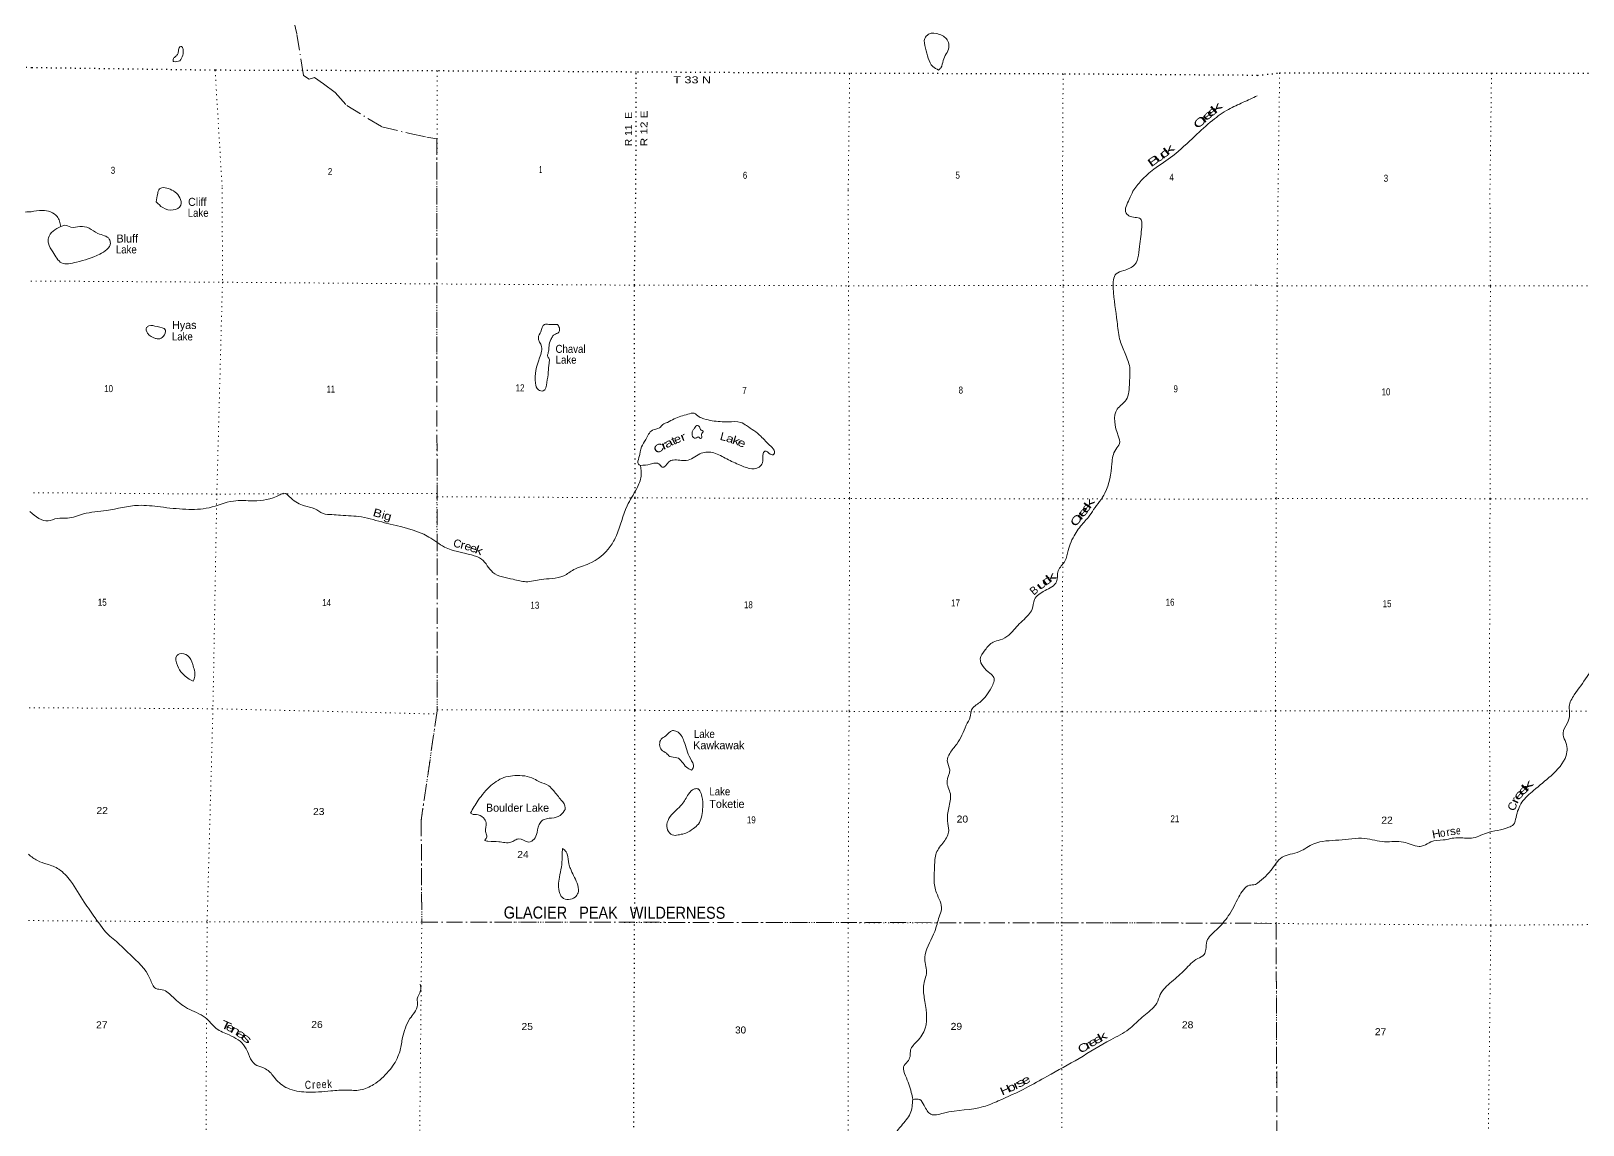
# Model space of a CAD drawing. Header units: feet. Extents: x -1048576 to 137166, y -268550 to 2097152.
# Drawn here: x -91916 to -53132, y 298198 to 325535 of the extents above; entities that cross this region are included whole.
import ezdxf
from ezdxf.enums import TextEntityAlignment as Align

# ---------------------------------------------------------------- set-up
doc = ezdxf.new("R2010")
doc.units = ezdxf.units.FT
doc.header["$LTSCALE"] = 80
doc.linetypes.add('DOT_DASHED', pattern=[7.7, 5, -1.2, 0.3, -1.2])
doc.linetypes.add('DOTTED', pattern=[1.5, 0.3, -1.2])
for name, color, linetype, lineweight in [('39', 7, 'Continuous', 13), ('44', 7, 'DOT_DASHED', 13), ('6', 7, 'DOTTED', 25), ('7', 7, 'DOTTED', 13)]:
    doc.layers.add(name, color=color, linetype=linetype, lineweight=lineweight)
doc.layers.add('41', color=7, linetype='Continuous')

msp = doc.modelspace()

# ---------------------------------------------------------------- linework, layer by layer
at = {"layer": '39'}
for points in [[(-139726.18, 284721.75), (-139786.61, 284683.23), (-139865.18, 284636.58), (-139935.68, 284589.96), (-139981.99, 284555.51), (-140024.23, 284506.92), (-140030.24, 284490.75), (-140030.24, 284490.75), (-140086.75, 284492.64)], [(-69236.59, 324559.49), (-69377.64, 324651.1), (-69561.72, 325108.86), (-69580.99, 325351.58), (-69487.68, 325454.29), (-69212.97, 325451.06), (-69003.53, 325282.32), (-68981.92, 325124.51), (-69122.54, 324799.6), (-69175.76, 324617.86), (-69236.59, 324559.49)], [(-88359.33, 324770.94), (-88201.68, 324794.51), (-88124.39, 324931.66), (-88117.76, 325081.26), (-88151.85, 325146.11), (-88196.32, 325140.24), (-88222.76, 325091.83), (-88243.39, 324980.71), (-88284.03, 324918.21), (-88344.84, 324861.86), (-88365.32, 324791.19), (-88359.33, 324770.94)], [(-64378.86, 321535.87), (-64172.88, 321797.53), (-63854.65, 322079.2), (-63382.7, 322416.81), (-62835.41, 322905.73), (-62389.49, 323302.09), (-61992.51, 323577.34), (-61624.19, 323753.65), (-61271.38, 323917.97)], [(-88787.74, 321265.36), (-88751.35, 321471.26), (-88702.88, 321588.3), (-88644.36, 321616.5), (-88484.98, 321598.14), (-88196.55, 321369.64), (-88176.45, 321181.85), (-88364.13, 321062.96), (-88624.37, 321121.82), (-88787.08, 321269.11)], [(-68548.86, 308187.6), (-68447.91, 308393.42), (-68411.52, 308571.05), (-68207.67, 308758.57), (-67916.99, 309131.73), (-67852.33, 309379.99), (-67953.17, 309485.1), (-68193.13, 309844.77), (-68074, 310068.74), (-67870.15, 310264.33), (-67700.65, 310318.64), (-67478.67, 310441.54), (-67294.99, 310639.18), (-66986.18, 310949.73), (-66899.37, 311084.9), (-66838.75, 311327.11), (-66576.38, 311552.92), (-66289.8, 311772.65), (-66245.3, 312047.18), (-66079.77, 312287.24), (-65998.96, 312555.67), (-65821.25, 312965.31), (-65599.2, 313265.88), (-65490.2, 313388.9), (-65361.01, 313576.52), (-65078.38, 313990.07), (-64904.58, 314726.8), (-64809.62, 315080.01), (-64714.74, 315227.28), (-64746.94, 315417.1), (-64768.88, 316089.46), (-64550.89, 316317.34), (-64463.96, 316751.32), (-64467.83, 317177.33), (-64590.77, 317514.65), (-64711.7, 317841.88), (-64774.08, 318269.98), (-64870.6, 319114.03), (-64795.81, 319469.29), (-64610.16, 319547.81), (-64339.75, 319692.85), (-64208.4, 320217.63), (-64155.75, 320702.13), (-64171.85, 320817.23), (-64446.21, 320904.37), (-64551.09, 320987.28), (-64470.25, 321326.37), (-64378.86, 321535.87)], [(-97514.58, 314093), (-97307.73, 314169.21), (-97273.09, 314318.53), (-97209.82, 314637.37), (-97062.18, 314738.01), (-96950.76, 314903.32), (-96817.14, 315062.54), (-96604.77, 315213.52), (-96525.51, 315455.61), (-96462.23, 315780.5), (-96269.73, 316091), (-96133.96, 316310.78), (-96001.68, 316801.07), (-95909.24, 317553.87), (-95811.36, 318011.93), (-95598.47, 318411.22), (-95385.91, 318659.1), (-95003.37, 319060.07), (-94500.15, 319228.64), (-94255.64, 319292.75), (-94148.34, 319417.7), (-93875.77, 319380.82), (-93607.74, 319103.72), (-93416.42, 318838.89), (-93232.39, 318957.63), (-93104.99, 319040.14), (-92955.41, 319100.41), (-92894.35, 319330.42), (-92845.13, 319693.7), (-92848.65, 319948.06), (-92729.02, 320177.96), (-92478.07, 320425.77), (-92437.49, 320518.55), (-92408.9, 320673.93), (-92250.86, 320921.93), (-92117.4, 321000.39), (-91913.17, 321021.19)], [(-91913.74, 321021.13), (-91635.09, 321054.1), (-91265.93, 320898.19), (-91203.43, 320785.06), (-91171.2, 320649.74)], [(-91171.2, 320651.76), (-91366.95, 320532.88), (-91480, 320363.42), (-91484.09, 320230.17), (-91369.17, 320016.02), (-91153.4, 319741.17), (-90782.15, 319758.9), (-90199, 319958.08), (-89934.58, 320236.39), (-89960.77, 320335.35), (-90243.18, 320475), (-90467.08, 320610.54), (-90693.03, 320651.19), (-90923.04, 320635.31), (-91078.38, 320681.94), (-91171.2, 320649.74)], [(-88805.67, 317852.62), (-89005.35, 317986.11), (-89029.51, 318123.43), (-88968.97, 318165.76), (-88765.2, 318149.36), (-88559.44, 318062.3), (-88611.96, 317904.88), (-88724.97, 317840.4), (-88805.67, 317852.62)], [(-78755.95, 318197.92), (-78979.9, 318204.24), (-79080.78, 318202.35), (-79177.7, 318020.75), (-79238.28, 317869.4), (-79220.16, 317784.58), (-79167.74, 317683.57), (-79206.2, 317368.65), (-79313.38, 316736.83), (-79232.74, 316567.14), (-79119.76, 316540.76), (-79024.85, 316752.64), (-78990.46, 317009.01), (-78970.19, 317239.15), (-78968.13, 317340.1), (-79006.44, 317420.91), (-78990.27, 317499.63), (-78974.08, 317626.8), (-78943.75, 317782.23), (-78897.31, 317877.07), (-78840.79, 317945.65), (-78729.8, 318008.1), (-78705.56, 318084.79), (-78755.95, 318197.92)], [(-75502.47, 315956.97), (-75845.5, 315844.31), (-76012.99, 315755.68), (-76123.98, 315703.32), (-76212.79, 315620.65), (-76386.32, 315558.27), (-76553.87, 315326.28), (-76656.84, 315142.68), (-76723.52, 314878.27), (-76737.71, 314712.73), (-76688.24, 314679.35)], [(-76685.96, 314678.51), (-76441.13, 314710.35), (-76318.04, 314736.45), (-76211.12, 314708.06), (-76140.54, 314635.29), (-75977.06, 314766.33), (-75868.09, 314814.65), (-75541.25, 314802.15), (-75204.25, 314967.3), (-74891.51, 315003.27), (-74570.77, 314861.55), (-74233.89, 314703.67), (-73723.47, 314636.43), (-73634.66, 314741.31), (-73616.41, 314981.55), (-73574.01, 315038.03), (-73442.9, 314959.13), (-73352.11, 314957), (-73333.93, 315017.55), (-73428.7, 315156.98), (-73680.8, 315411.67), (-74033.78, 315674.56), (-74181.03, 315755.5), (-74491.73, 315767.99), (-74695.5, 315776.31), (-74893.22, 315792.7), (-75098.99, 315845.44), (-75222.05, 315896.06), (-75343.07, 315983.02), (-75502.47, 315956.97)], [(-75335.14, 315611.52), (-75379.55, 315553.02), (-75397.74, 315474.3), (-75337.26, 315361.17), (-75282.78, 315367.16), (-75244.43, 315397.4), (-75210.14, 315371.11), (-75187.96, 315348.87), (-75149.6, 315403.34), (-75163.71, 315459.89), (-75133.42, 315504.27), (-75121.31, 315538.58), (-75171.74, 315558.83), (-75214.07, 315645.7), (-75258.45, 315678.05), (-75335.14, 315611.52)], [(-91945.91, 313527.84), (-91488.81, 313294.92), (-91266.85, 313355.23), (-91002.54, 313362.99), (-90609.07, 313467.5), (-90029.99, 313553.62), (-89233, 313681.88), (-88682.21, 313642.86), (-88048.72, 313583.55), (-87467.64, 313623.23), (-86860.28, 313790.08), (-86361.93, 313795.54), (-85702.13, 313944.15), (-85599.21, 313984.41), (-85419.7, 313861.04), (-85084.85, 313670.85), (-84826.63, 313595.84), (-84616.85, 313478.48), (-84396.94, 313449.95), (-84183.09, 313433.54), (-83656.51, 313392.53), (-83081.56, 313246.47), (-81972.03, 312889.8), (-81580.71, 312638.97), (-80904.9, 312442.32), (-80656.78, 312335.02), (-80374.45, 312007.6), (-79864.07, 311833.35), (-79547.33, 311774.42), (-79168, 311826.46), (-78895.62, 311854.4), (-78603.04, 311920.68), (-78352.8, 312075.84), (-77967.38, 312226.8), (-77442.65, 312652.18), (-77285.17, 312930.61), (-77020.58, 313669.25), (-76778.3, 314103.04), (-76669.23, 314413.84), (-76688.24, 314679.35)], [(-87860.73, 309290.94), (-87993.87, 309359.74), (-88133.03, 309477.01), (-88260.06, 309681.08), (-88272.07, 309927.42), (-88203.46, 309971.75), (-88003.73, 309927.09), (-87876.71, 309706.87), (-87826.39, 309410.02), (-87860.73, 309290.94)], [(-61319.23, 304204.44), (-60936.36, 304555.26), (-60647.52, 304889.95), (-60449.98, 304961.65), (-60216.07, 305031.52), (-59855.66, 305225.22), (-59236.04, 305317.27), (-58583.77, 305356.98), (-58088.34, 305276.73), (-57619.61, 305267.02), (-57229.06, 305159.98), (-57112.01, 305178.76), (-56934.81, 305272.57), (-56624, 305320.62), (-56266.78, 305376.98), (-55921.26, 305364.62), (-55544.27, 305491.77), (-54985.58, 305636.01), (-54870.86, 305705.26), (-54805.3, 305885.33), (-54656.1, 306261.72), (-54365.02, 306560.08), (-53930.91, 306925.82), (-53552.21, 307430.61), (-53527.04, 307608.45), (-53580.77, 307804.06), (-53630.41, 307991.62), (-53530.9, 308234.47), (-53465.59, 308454.92), (-53476.94, 308658.83), (-53349.41, 308944.23), (-53031.02, 309402.27), (-52959, 309515.73)], [(-75407.06, 307063.18), (-75536.16, 307138.03), (-75776.16, 307376.56), (-75953.69, 307409.08), (-76036.39, 307485.9), (-76161.44, 307572.87), (-76169.41, 307837.37), (-76054.37, 307922.03), (-75886.86, 308053.06), (-75777.92, 308030.72), (-75598.45, 307786.21), (-75439.23, 307355.97), (-75364.67, 307137.83), (-75407.06, 307063.18)], [(-68548.86, 308187.6), (-68783.09, 307715.44), (-68958.71, 307483.46), (-69019.31, 307297.79), (-68956.85, 307069.57), (-69025.56, 306786.99), (-68940.94, 306471.93), (-68981.43, 306124.71), (-69011.82, 305795.65), (-68983.67, 305553.33), (-69104.83, 305274.86), (-69292.58, 304992.42), (-69337.09, 304663.38), (-69349.33, 304320.17), (-69286.91, 303997.05), (-69161.98, 303585.03), (-69218.55, 303401.37), (-69331.67, 303036.06), (-69571.99, 302448.82), (-69574.09, 302255), (-69535.83, 302067.19), (-69606.58, 301711.93), (-69592.59, 301376.76), (-69572.71, 300613.56), (-69772.57, 300288.74), (-69934.06, 300074.92), (-69950.27, 299905.34), (-70010.85, 299784.28), (-70109.76, 299651.14), (-70061.42, 299426.97), (-69918.34, 299012.91), (-69882.09, 298837.21)], [(-80935.66, 305991.66), (-80739.83, 306310.43), (-80422.92, 306681.55), (-80047.57, 306895.11), (-79825.62, 306929.17), (-79347.49, 306847.83), (-79208.3, 306772.96), (-78980.35, 306673.76), (-78855.31, 306550.45), (-78665.75, 306314), (-78564.94, 306126.11), (-78649.74, 305970.75), (-78843.47, 305874.07), (-79089.63, 305833.99), (-79186.5, 305759.4), (-79271.34, 305503.09), (-79344.04, 305339.64), (-79477.23, 305269.13), (-79735.45, 305348.18), (-79822.21, 305313.97), (-79923.11, 305261.59), (-80225.75, 305276.09), (-80502.15, 305288.53), (-80572.75, 305316.88), (-80534.4, 305371.35), (-80528.33, 305421.82), (-80556.53, 305530.88), (-80540.31, 305744.87), (-80612.89, 305872.16), (-80786.37, 305957.16), (-80871.11, 305957.26), (-80935.66, 305991.66)], [(-75132.96, 306336.01), (-75173.25, 306483.44), (-75245.84, 306594.57), (-75336.63, 306596.7), (-75485.98, 306465.65), (-75649.51, 306209.43), (-75944.19, 305902.9), (-76024.97, 305705.13), (-75986.71, 305529.43), (-75853.58, 305436.4), (-75708.31, 305452.38), (-75548.91, 305490.55), (-75363.25, 305603.39), (-75238.11, 305718.32), (-75133.06, 306079.6), (-75132.96, 306336.01)], [(-91980.46, 304962.08), (-91758.43, 304803.35), (-91514.34, 304716.24), (-91223.85, 304588.69), (-90931.42, 304299.63), (-90584.6, 303766.2), (-90310.36, 303370.14), (-89945.36, 302915.43), (-89784, 302779.96), (-89447.19, 302462.58), (-88939, 301844.16), (-88795.84, 301607.76), (-88636.47, 301575.27), (-88366.18, 301391.21), (-88007.16, 301112.16), (-87563.38, 300881.46), (-87287.08, 300608.57), (-86962.31, 300446.66), (-86571.02, 300153.43), (-86314.96, 299710.97), (-86127.35, 299629.98), (-85988.17, 299557.13), (-85812.72, 299355.02), (-85502.1, 299116.41), (-85040.11, 299018.94), (-84420.7, 299048.48), (-84031.3, 299068.2), (-83688.31, 299071.83), (-83355.36, 299210.74), (-82979.96, 299539.39), (-82745.78, 299908.58), (-82691.24, 300066), (-82632.61, 300382.91), (-82561.9, 300621.07), (-82446.81, 300857.15), (-82335.78, 301006.42), (-82255, 301198.13), (-82265.03, 301347.55), (-82182.23, 301555.41), (-82190.24, 301716.94)], [(-78633.94, 305104.58), (-78640.02, 305021.81), (-78640.08, 304890.58), (-78708.87, 304393.99), (-78702.97, 303986.14), (-78606.18, 303854.79), (-78436.71, 303838.44), (-78291.41, 303919.02), (-78238.91, 304027.98), (-78271.11, 304242.04), (-78357.79, 304431.93), (-78438.43, 304605.66), (-78476.72, 304722.8), (-78516.98, 304963.11), (-78587.55, 305070.2), (-78633.95, 305104.49)], [(-69882.09, 298837.21), (-69708.58, 298830.95), (-69595.65, 298683.43), (-69430.3, 298465.18), (-69115.54, 298493.06), (-68112.74, 298655.4), (-67745.48, 298798.31), (-67051.31, 299122.53), (-66526.63, 299412.64), (-65725.47, 299861.91), (-64928.34, 300329.36), (-64482.36, 300589.28), (-64193.74, 300853.42), (-63856.69, 301141.73), (-63782, 301238.56), (-63697.18, 301456.5), (-63412.58, 301775.16), (-63075.52, 302081.65), (-62760.67, 302355.85), (-62601.24, 302454.59), (-62556.81, 302579.72), (-62528.48, 302789.66), (-62292.31, 303078.09), (-61995.59, 303420.97), (-61731.11, 303897.13), (-61462.65, 304187.54), (-61400.11, 304197.56), (-61318.39, 304204.51)], [(-69882.09, 298837.21), (-69944.77, 298485.98), (-70166.82, 298179.36), (-70304.1, 297977.63), (-70386.96, 297616.33), (-70387.11, 297222.62), (-70352.88, 297040.87), (-70417.5, 296911.73), (-70639.47, 296815.09), (-70736.36, 296690.03), (-70740.48, 296484.09), (-70803.1, 296276.21), (-70990.82, 296066.46), (-71168.46, 295824.39), (-71434.82, 295731.84), (-71666.89, 295602.9), (-72038.3, 295143.02), (-72298.83, 294487.16), (-72371.6, 294121.81), (-72464.46, 293988.66), (-72835.76, 293833.65), (-72898.33, 293754.98), (-72932.73, 293500.63), (-73061.9, 293383.68), (-73281.88, 293222.43), (-73483.75, 292944.05), (-73707.84, 292582.92), (-73784.56, 292447.73), (-73697.87, 292278.04), (-73589.02, 292033.61), (-73667.77, 291851.99), (-73992.59, 291888.72), (-74230.65, 291937.46), (-74396.14, 291798.35), (-74904.82, 291162.98), (-74898.9, 290811.67), (-74965.55, 290650.23), (-75314.65, 290481.05), (-75459.99, 290289.42), (-75560.98, 290008.9), (-75692.17, 289895.99), (-76115.83, 289963.13), (-76277.27, 289880.54), (-76448.88, 289604.15), (-76588.21, 289299.45), (-76757.73, 289184.57), (-77141.14, 289011.39), (-77256.22, 288815.69), (-77351.16, 288521.03), (-77601.42, 288307.32), (-77831.5, 288121.84), (-78059.59, 287841.48), (-78214.96, 287797.25), (-78402.63, 287724.79), (-78636.77, 287464.62), (-78697.38, 287248.66), (-78875.03, 286982.36), (-79072.88, 286667.64), (-79412.05, 286086.57), (-79979.27, 285392.72), (-80267.94, 284991.29), (-80362.86, 284739.03), (-80570.92, 284091.18), (-80583.23, 283578.37), (-80597.42, 283396.67), (-80706.42, 283283.74), (-80783.15, 283118.28), (-80728.74, 282938.52), (-80736.89, 282750.76), (-80860.09, 282409.7), (-81144.76, 281921.44), (-81330.39, 281883.31), (-81582.57, 281930.05), (-81693.82, 281877.18)]]:
    msp.add_spline(points, degree=3, dxfattribs=at)
at = {"layer": '44'}
for points in [[(-85364.92, 325858.16), (-85272.26, 325449.84), (-85147.48, 324685.81), (-85107.24, 324421.03), (-84961.91, 324329.92), (-84834.68, 324372.22), (-84608.61, 324212.31), (-84315.95, 323995.75), (-84025.36, 323672.08), (-83147.29, 323141.62), (-82448.74, 322973.1), (-82028.79, 322883.71), (-81771.42, 322840.1), (-81774.56, 321596.36)], [(-81774.56, 321596.36), (-81767.21, 308548.93), (-82165.92, 305818.87), (-82151.52, 303269.5), (-61323.81, 303242.57)], [(-61323.81, 303242.57), (-60799.94, 303232.2), (-60760.77, 292546.85)]]:
    msp.add_lwpolyline(points, dxfattribs=at)
at = {"layer": '6'}
msp.add_line((-76801.14, 321578.66), (-76789.64, 324509.8), dxfattribs=at)
for points in [[(-91897.8, 324617.48), (-92619.42, 324636.95), (-97963.93, 324644.14), (-103304.33, 324655.31), (-108622.43, 324670.12)], [(-61265.53, 324425.71), (-66124.11, 324460.89), (-71458.93, 324476.26), (-76789.64, 324509.8), (-81762.83, 324537.73), (-87315.81, 324554.05), (-91897.8, 324617.48)], [(-61265.53, 324425.71), (-60712.6, 324489.69), (-55417.64, 324480.34), (-50041.8, 324480.45), (-44738.5, 324503.36), (-44762.71, 321491.22)], [(-76913.42, 292608.25), (-76857.23, 297902.71), (-76831.64, 303250.25), (-76824.84, 308560.95), (-76818.74, 313868.89), (-76838.87, 319184.93), (-76801.14, 321578.66)]]:
    msp.add_lwpolyline(points, dxfattribs=at)
at = {"layer": '7'}
for p, q in [((-87315.81, 324554.05), (-87139.55, 321616.72)), ((-81762.83, 324537.73), (-81774.56, 321596.36)), ((-71458.93, 324476.26), (-71493.84, 321560.99)), ((-66124.11, 324460.89), (-66139.69, 321546.74)), ((-60712.6, 324489.69), (-60752.44, 321529.1)), ((-55417.64, 324480.34), (-55456.98, 321515.29))]:
    msp.add_line(p, q, dxfattribs=at)
for points in [[(-87139.55, 321616.72), (-87132.54, 319257.85), (-87273.82, 313964.21), (-87370.73, 308601.87), (-87516.05, 303263.82), (-87544.34, 297961.97), (-87555.99, 292646.15)], [(-82255.2, 292627.27), (-82203.81, 297935.37), (-82151.52, 303269.5), (-82165.92, 305818.87), (-81778.98, 308468.36), (-81767.22, 308574.76), (-81771.82, 313878.08), (-81770.27, 313982.3), (-81774.8, 319215.19), (-81774.56, 321596.36)], [(-71493.84, 321560.99), (-71486.23, 319170.43), (-71462.07, 313854.38), (-71472.21, 308534.34), (-71499.24, 303246.42), (-71496.52, 297910.41), (-71502.48, 292588.98)], [(-66168.99, 292569.99), (-66160.02, 297887.86), (-66153.8, 303247.49), (-66147.81, 308519.87), (-66127.58, 313843.94), (-66123.49, 319176.11), (-66139.69, 321546.74)], [(-60752.44, 321529.1), (-60775.76, 319164.87), (-60799.63, 313851.54), (-60817.5, 308548.34), (-60799.94, 303232.2), (-60782.88, 297905.08), (-60760.77, 292546.85)], [(-55456.3, 292493.26), (-55497.35, 297866.52), (-55435.16, 303190.14), (-55470.13, 308543.56), (-55454.29, 313848.77), (-55446.63, 319170.09), (-55456.98, 321515.29)], [(-91919.79, 319288.56), (-87132.54, 319257.85), (-81773.72, 319215.19), (-76838.87, 319184.93), (-71486.23, 319170.43), (-66123.49, 319176.11), (-61279.96, 319180.54)], [(-61279.96, 319180.54), (-60775.76, 319164.87), (-55446.63, 319170.09), (-50135.64, 319169.15), (-44776.18, 319170.49)], [(-81770.27, 313982.3), (-87273.82, 313964.21), (-91941.62, 313998.63)], [(-61294.67, 313833.01), (-66127.58, 313843.94), (-71462.07, 313854.38), (-76818.74, 313870.9), (-81770.22, 313898.77)], [(-44787.86, 313845.11), (-50139.23, 313843.82), (-55454.29, 313848.77), (-60799.63, 313851.54), (-61294.67, 313833.01)], [(-91963.79, 308624.4), (-87386.87, 308599.87), (-81778.98, 308468.36)], [(-81767.22, 308574.76), (-76824.84, 308560.95), (-71472.21, 308534.34), (-66147.81, 308519.87), (-61309.24, 308535.38)], [(-61309.24, 308535.38), (-60817.5, 308548.34), (-55470.13, 308543.56), (-50163.1, 308530.49), (-44803.72, 308543.94)], [(-61323.81, 303242.57), (-66152.71, 303248.58), (-71490.57, 303253.48), (-76826.21, 303261.1), (-82151.52, 303269.5), (-87516.05, 303271.9), (-91985.73, 303305.9)], [(-44805.34, 303226.75), (-50134.46, 303219.45), (-55435.16, 303190.14), (-60799.94, 303232.2), (-61323.81, 303242.57)]]:
    msp.add_lwpolyline(points, dxfattribs=at)

# ---------------------------------------------------------------- texts
at = {"layer": '41'}
for s, rotation, width, p in [('e', 41.586, 1.9, (-62445.34, 323364.83)), ('e', 40.109, 1.85, (-62343.67, 323448.29)), ('k', 42.36, 2.15, (-62227.81, 323544.49)), ('C', 41.679, 1.65, (-62647.47, 323180.18)), ('r', 41.586, 2.1, (-62534.49, 323280.37)), ('k', 39.229, 2.05, (-63419.32, 322495.8)), ('B', 35.722, 1.75, (-63802.81, 322215.02)), ('u', 33.658, 1.75, (-63660.52, 322310.87)), ('c', 35.591, 1.85, (-63538.83, 322401.56)), ('t', 25.472, 1.25, (-75814.45, 315208.67)), ('e', 20.885, 1.2, (-75729.08, 315247.33)), ('r', 22.581, 1.4, (-75584.97, 315305.54)), ('L', 345.569, 1.1, (-74633.14, 315303.79)), ('a', 342.436, 1.25, (-74473.87, 315255.03)), ('k', 342.436, 1.3, (-74323.49, 315205.05)), ('C', 28.472, 1.3, (-76182.62, 315023.37)), ('r', 26.472, 1.55, (-76052.51, 315094.14)), ('a', 26.472, 1.45, (-75943.69, 315150.47)), ('e', 336.552, 1.3, (-74192.52, 315153.16)), ('k', 55.529, 1.85, (-65389.45, 313676.44)), ('B', 343.425, 1.25, (-83282.73, 313391.57)), ('g', 343.871, 1.25, (-83025.6, 313317.91)), ('C', 53.609, 1.5, (-65721.73, 313245.55)), ('r', 50.919, 2, (-65626.17, 313361.56)), ('e', 49.683, 1.85, (-65545.36, 313460.1)), ('e', 55.37, 1.65, (-65472.15, 313565.24)), ('r', 345.628, 1.2, (-81150.03, 312597.6)), ('e', 343.793, 1.1, (-81022.92, 312563.27)), ('e', 341.467, 1.15, (-80887.36, 312517.64)), ('k', 338.875, 1.4, (-80755.7, 312465.07)), ('u', 38.835, 1.95, (-66595.52, 311640.22)), ('c', 36.566, 1.9, (-66480.14, 311723.91)), ('k', 36.587, 1.9, (-66368.2, 311807)), ('k', 46.406, 2.25, (-54449.7, 306605.22)), ('e', 50.859, 1.8, (-54662.48, 306392.06)), ('e', 43.515, 2, (-54553.94, 306505.38)), ('C', 69.923, 1.1, (-54802.03, 306127.32)), ('r', 65.161, 1.5, (-54741.83, 306270.14)), ('H', 10.805, 1.1, (-56778.7, 305377.08)), ('o', 8.771, 0.9, (-56624.37, 305401.52)), ('s', 8.959, 1.1, (-56371.58, 305444.52)), ('e', 2.209, 0.75, (-56243.8, 305457.91)), ('T', 335.719, 1.55, (-87080.91, 300594.81)), ('e', 334.053, 1.35, (-86979.88, 300546.33)), ('n', 331.212, 1.55, (-86852.07, 300473.54)), ('a', 327.668, 1.65, (-86711.27, 300382.71)), ('s', 322.92, 2, (-86589.89, 300288.09)), ('C', 30.306, 1.35, (-65573.18, 300043.58)), ('r', 30.306, 1.65, (-65449.18, 300117.71)), ('e', 30.306, 1.5, (-65337.93, 300183.07)), ('e', 30.47, 1.5, (-65213.01, 300254.7)), ('k', 30.47, 1.7, (-65096.28, 300323.37)), ('e', 28.79, 1.45, (-67010.09, 299237.87)), ('C', 2.668, 0.8, (-84991.57, 299101.29)), ('e', 2.793, 0.8, (-84726.35, 299114.62)), ('e', 2.793, 0.8, (-84587.71, 299118.89)), ('k', 2.793, 0.9, (-84450.26, 299125.49)), ('H', 23.906, 1.35, (-67528.26, 298982.1)), ('o', 25.109, 1.35, (-67377.51, 299050.21)), ('r', 25.109, 1.5, (-67255.59, 299107.33)), ('s', 27.226, 1.65, (-67141.83, 299168.27))]:
    msp.add_text(s, height=200, rotation=rotation, dxfattribs=dict(at, width=width)).set_placement(p, align=Align.CENTER)
for s, p in [('Cliff', (-87992.14, 321166.22)), ('Bluff', (-89779.32, 320250.59)), ('Hyas', (-88391.23, 318089.51)), ('Kawkawak', (-75367.06, 307587.91)), ('Boulder Lake', (-80546.38, 306025.68)), ('Toketie', (-74963.65, 306121.15))]:
    msp.add_text(s, height=200, dxfattribs=at).set_placement(p)
at = {"layer": '41', "width": 0.9}
for s, p in [('Lake', (-88000.82, 320892.83)), ('Lake', (-89796.66, 319977.2)), ('Lake', (-88395.56, 317803.11)), ('Chaval', (-78809.07, 317492.82)), ('Lake', (-78804.72, 317221.62)), ('Lake', (-75349.72, 307869.97)), ('Lake', (-74963.65, 306433.6))]:
    msp.add_text(s, height=200, dxfattribs=at).set_placement(p)
at = {"layer": '41'}
for s, rotation, p in [('i', 343.425, (-83139.71, 313347.25)), ('C', 345.628, (-81285.63, 312630.79)), ('B', 40.323, (-66789.42, 311481.45)), ('r', 8.973, (-56486.99, 305422.56)), ('r', 2.668, (-84849.25, 299106.15))]:
    msp.add_text(s, height=200, rotation=rotation, dxfattribs=at).set_placement(p, align=Align.CENTER)
at = {"layer": '44', "width": 0.9}
msp.add_text('GLACIER   PEAK   WILDERNESS', height=300, rotation=359.926, dxfattribs=at).set_placement((-80103.79, 303357.53))
at = {"layer": '6'}
for s, rotation, width, p in [('T 33 N', 359.64, 1.35, (-75868.31, 324231.52)), ('R 11  E', 89.775, 1.1, (-76900.51, 322656.08)), ('R 12 E', 89.775, 1.25, (-76512.54, 322654.71))]:
    msp.add_text(s, height=175, rotation=rotation, dxfattribs=dict(at, width=width)).set_placement(p)
at = {"layer": '7'}
for s, width, p in [('3', 0.85, (-89923.89, 321967.98)), ('2', 0.85, (-84499.42, 321935.96)), ('1', 0.4, (-79215.16, 321990.25)), ('6', 0.85, (-74128.04, 321842.62)), ('5', 0.85, (-68813.59, 321845.03)), ('4', 0.85, (-63468.63, 321792.9)), ('3', 0.85, (-58111.3, 321768.57)), ('10', 0.85, (-90088.53, 316510.93)), ('11', 0.65, (-84525.23, 316500.51)), ('12', 0.85, (-79806.17, 316531.93)), ('7', 0.85, (-74140.78, 316466.62)), ('8', 0.85, (-68735.3, 316475.81)), ('9', 0.85, (-63365.7, 316506.07)), ('10', 0.85, (-58165.05, 316429.82)), ('15', 0.85, (-90247.65, 311172.47)), ('14', 0.85, (-84640.75, 311163.35)), ('13', 0.85, (-79435.37, 311098.58)), ('18', 0.85, (-74100.55, 311110.45)), ('17', 0.85, (-68922.65, 311155.44)), ('16', 0.85, (-63561.47, 311175.03)), ('15', 0.85, (-58138.28, 311137.51)), ('22', 1.1, (-90281.5, 305969.93)), ('23', 1.1, (-84870.31, 305943.49)), ('19', 0.85, (-74026.65, 305736.62)), ('20', 1.1, (-68784.63, 305755.04)), ('21', 0.85, (-63442.14, 305762.5)), ('22', 1.1, (-58171.93, 305728.66)), ('24', 1.1, (-79765.45, 304869.67)), ('27', 1.1, (-90291.27, 300612.16)), ('26', 1.1, (-84913.98, 300621.31)), ('25', 1.1, (-79659.43, 300570.5)), ('30', 1.05, (-74320.48, 300483.97)), ('29', 1.1, (-68934.79, 300574.25)), ('28', 1.1, (-63155.56, 300613.88)), ('27', 1.1, (-58332.58, 300441.41))]:
    msp.add_text(s, height=175, dxfattribs=dict(at, width=width)).set_placement(p)

doc.saveas('drawing.dxf')
